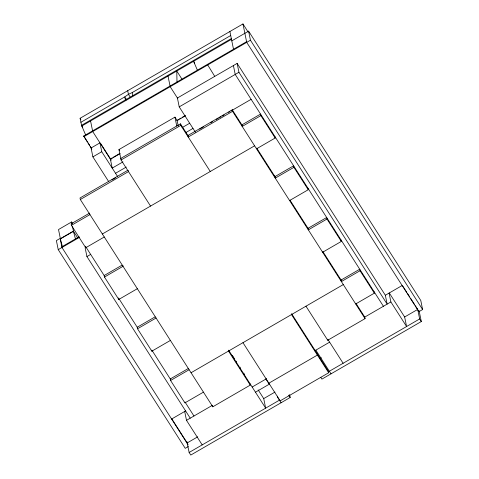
<?xml version="1.0" encoding="UTF-8"?>
<svg xmlns="http://www.w3.org/2000/svg" width="479" height="479" viewBox="0 0 479 479"><rect width="100%" height="100%" fill="white"/><g stroke="black" fill="none" stroke-linecap="round" stroke-linejoin="round"><path stroke-width="0.72" d="M82.723 127.18L81.538 125.33L80.107 118.271L242.961 23.95L248.2 32.141M80.921 122.277L124.785 96.872L128.438 94.333L132.252 92.549L230.71 35.524M81.538 125.33L231.333 38.577M231.489 39.338L81.813 126.025L85.627 134.91M231.8 40.865L248.601 31.135L420.772 300.471L422.616 309.536L418.88 311.697L246.709 42.362L242.961 23.95M91.83 149.167L83.711 136.018L246.571 41.691M83.849 136.683L250.445 40.2L248.601 31.135M237.141 63.402L238.943 72.275L387.152 304.117L385.344 295.25L237.141 63.402L177.41 97.997L179.218 106.871L195.384 132.162M92.884 156.867L101.752 151.729L99.949 142.862L91.082 147.993L92.884 156.867L108.793 181.757M179.218 106.871L238.943 72.275M150.538 206.084L121.061 159.968L118.942 149.574L174.943 117.139L177.146 120.588M110.99 158.585L112.254 157.854M113.511 157.124L119.828 153.466M178.35 119.57L177.086 120.301L178.254 126.049M179.613 118.84L180.876 118.109M182.14 117.379L185.295 115.547M110.415 159.238L120.097 153.627M176.907 120.726L185.295 115.87M188.445 136.311L180.481 123.851L120.75 158.441L121.486 159.591M121.061 159.968L180.793 125.378L180.481 123.851M122.953 161.89L112.218 168.105L110.278 158.567M182.11 127.63L189.684 123.241M115.529 173.278L126.258 167.063M185.415 132.803L192.989 128.414M127.546 170.452L80.005 197.983L80.316 199.509L212.82 406.791L250.266 385.104L249.96 383.577M232.249 109.811L187.918 135.485L188.229 137.012L232.56 111.338L232.249 109.811L242.691 126.139M111.96 179.918L115.762 177.721M199.629 129.144L203.491 126.911M210.574 122.81L212.502 121.69M216.364 119.451L218.298 118.337M219.586 117.589L220.873 116.846M222.16 116.098L224.088 114.978M228.597 112.367L229.884 111.625M231.171 110.877L251.122 99.321M80.316 199.509L128.498 171.608L128.288 170.59M72.383 223.226L71.581 221.969L58.516 229.537L60.414 238.883L73.485 231.315L72.455 226.286M89.651 213.071L71.102 223.813L71.413 225.34L85.729 247.745L104.278 236.997M71.413 225.34L89.962 214.598M260.869 115.613L242.2 126.42L241.895 124.899L260.558 114.086L260.869 115.613L275.191 138.012L256.522 148.825M77.73 237.961L73.371 231.141L60.306 238.71L62.569 247.158M61.827 246.817L79.179 236.764M188.355 446.542L185.247 448.338L58.228 249.643L79.31 237.434M102.356 233.986L254.6 145.814M190.229 418.173L86.927 256.57L90.657 254.409M274.395 175.745L274.832 176.679L293.615 165.8L293.926 167.327L308.248 189.726L289.579 200.539M122.067 265.156L104.159 275.527L104.47 277.054L118.786 299.453L137.335 288.711M104.47 277.054L123.019 266.312L122.81 265.294M293.926 167.327L275.257 178.134L274.952 176.607M307.452 227.459L307.889 228.387L326.672 217.514L326.983 219.035L341.305 241.44L322.636 252.247M155.124 316.864L137.216 327.241L137.527 328.768L151.843 351.167L170.392 340.425M137.527 328.768L156.076 318.02M326.983 219.035L308.314 229.848L308.009 228.321M340.509 279.167L340.946 280.101L359.729 269.222L360.04 270.749L374.362 293.154L355.693 303.961M188.181 368.579L170.273 378.949L170.584 380.476L184.9 402.881L203.449 392.139M170.584 380.476L189.133 369.734M360.04 270.749L341.371 281.562L341.066 280.035M191.055 372.746L343.299 284.574M171.626 419.029L185.762 410.844M385.439 295.196L402.144 285.52M202.198 444.895L186.493 420.334L212.508 405.264M364.333 317.337L390.882 301.956L389.08 293.1M305.967 306.195L327.732 340.24L365.064 318.619L364.753 317.092L355.885 303.225M252.164 387.026L266.629 378.649M314.643 350.838L329.624 342.162M268.869 383.188L317.397 355.083L317.086 353.556M255.469 392.193L269.234 384.224L265.929 379.051M320.212 358.502L321.427 357.801M197.767 436.8L187.187 442.925L171.901 419.011M228.597 350.155L265.659 408.138L263.719 398.6L274.982 392.079M390.882 301.956L406.587 326.522L404.647 316.984L417.712 309.416M289.591 394.6L290.178 397.486L190.78 455.05L189.127 452.463L279.425 400.169M329.354 371.249L419.652 318.954L417.61 308.901M291.591 313.673L328.378 371.225L328.69 372.752L280.161 400.857L242.973 342.683M419.113 310.769L421.304 321.541L321.912 379.105L320.81 377.38M250.445 40.2L422.616 309.536M402.827 286.125L406.851 292.424M407.653 293.681L409.665 296.824M410.467 298.088L414.491 304.381M415.299 305.638L417.311 308.787M419.652 318.954L421.304 321.541M389.349 293.046L404.647 316.984M383.416 306.279L235.213 74.437L233.411 65.563M214.76 76.4L207.377 64.396M256.696 148.053L275.748 177.853M290.011 200.168L308.871 229.681M322.924 251.655L341.856 281.281M232.56 111.338L365.064 318.619M194.755 63.144L193.576 61.3L197.39 70.179M181.888 79.029L176.775 71.03L176.996 81.987M177.823 98.638L170.177 86.687L168.027 76.095M328.025 339.659L343.126 363.28M180.793 125.378L210.269 171.488M315.859 350.131L331.007 373.836M291.501 314.571L328.69 372.752M130.408 97.411L128.438 94.333L127.701 90.705M126.749 99.949L124.785 96.872L125.402 99.925M288.711 395.187L290.178 397.486M281.077 402.755L277.772 397.582L277.479 396.139M118.942 149.574L119.678 150.723M100.56 143.365L111.056 159.782M258.163 389.906L263.719 398.6M111.086 160.279L92.716 131.545L90.561 120.959M232.794 356.077L233.95 357.885M101.752 151.729L117.66 176.619M80.107 118.271L80.891 119.505M228.507 351.059L250.266 385.104M82.598 127.258L81.658 125.264M83.711 136.018L87.304 141.634M88.1 142.88L89.699 145.377M90.495 146.628L91.291 147.873M85.819 246.841L104.727 276.413M118.792 298.423L137.689 327.977M151.933 350.263L170.644 379.536M184.984 401.965L193.959 416.011M188.175 444.919L61.965 247.481L60.12 238.422L56.384 240.584L58.228 249.643M73.371 231.141L75.634 239.59M418.598 310.302L418.88 311.697M374.051 291.627L374.362 293.154M340.994 239.913L341.305 241.44M307.937 188.199L308.248 189.726M327.522 339.222L327.732 340.24M274.88 136.485L275.191 138.012M229.896 31.518L233.507 49.259M243.883 373.099L244.17 374.53M240.039 367.13L240.314 368.495M236.201 361.19L236.458 362.459M234.339 358.49L234.53 359.448M232.411 355.472L232.602 356.43M174.943 117.139L176.745 126.013M212.61 405.773L212.82 406.791M132.252 92.549L132.869 95.602M184.69 411.473L186.493 420.334M186.936 441.698L189.127 452.463M151.639 350.149L151.843 351.167M118.481 297.926L118.786 299.453M85.424 246.218L85.729 247.745M85.118 247.697L86.927 256.57M71.581 221.969L72.018 224.124"/></g></svg>
